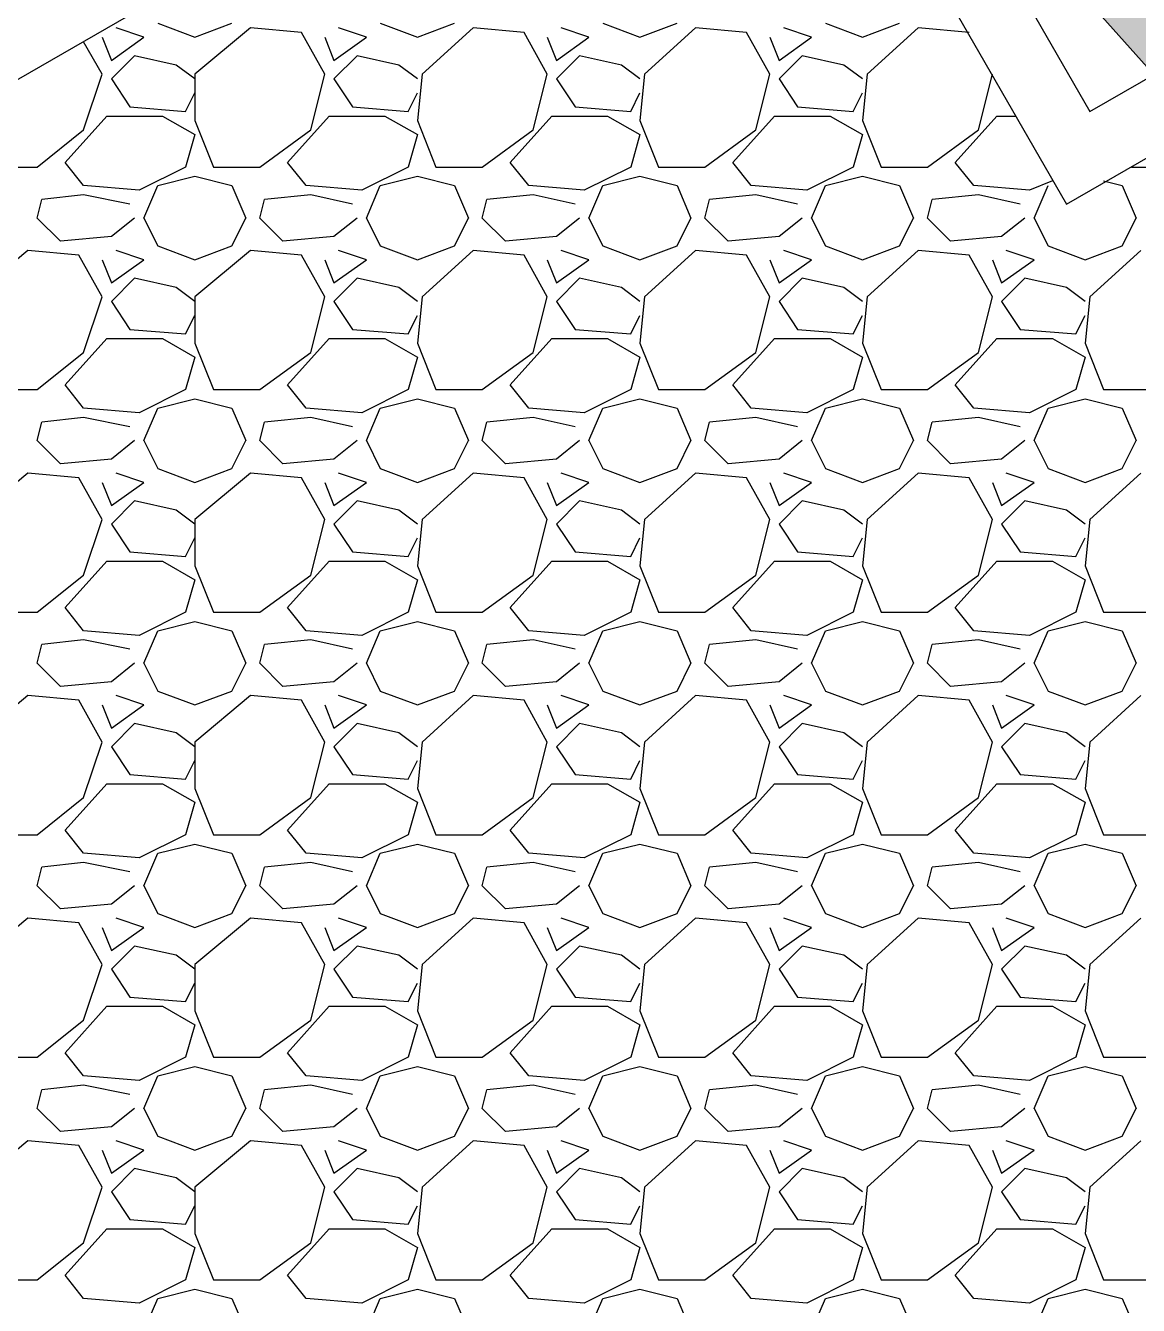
# Model space of a CAD drawing. Header units: metres. Extents: x 1 to 213, y 1 to 147.
# Drawn here: x 71.63 to 74.17, y 136.065 to 138.986 of the extents above; entities that cross this region are included whole.
import ezdxf

# ---------------------------------------------------------------- set-up
doc = ezdxf.new("R2010")
doc.units = ezdxf.units.M
doc.layers.add('00-BASE-ARQUITECTURA', color=8, linetype='Continuous')
doc.layers.add('00-BASE-MAICILLO-EXISTENTE', color=33, linetype='Continuous')

msp = doc.modelspace()

# ---------------------------------------------------------------- hatches: boundary and pattern name
at = {"layer": '00-BASE-MAICILLO-EXISTENTE'}
h = msp.add_hatch(dxfattribs=at)
h.set_pattern_fill('AR-SAND', scale=0.02)
h.paths.add_polyline_path([(52.2111, 142.4781), (53.0489, 142.3458), (60.1927, 142.434), (60.5896, 142.3017), (66.7191, 142.3899), (76.1559, 142.2576), (76.2, 140.2732), (75.9354, 139.8763), (74.2156, 138.8621), (73.4659, 139.6999), (73.1573, 139.7881), (72.6281, 139.6999), (71.217, 138.8621), (70.776, 139.5235), (70.2468, 139.8322), (69.7177, 139.6999), (68.3507, 138.8621), (67.9097, 139.5235), (67.3805, 139.8322), (66.7632, 139.6558), (65.4843, 138.8621), (65.2639, 138.9503), (64.6906, 139.7881), (64.1614, 139.7881), (63.7646, 139.5676), (62.618, 138.8621), (62.2652, 138.4211), (62.3093, 134.8933), (62.7062, 134.3201), (80.301, 134.3201), (82.109, 134.1878), (82.5059, 134.3201), (82.7704, 134.6728), (82.4618, 135.5107), (82.5941, 135.6871), (85.1517, 135.643), (86.0336, 133.4381), (86.5187, 132.7326), (87.577, 130.1749), (98.469, 106.627), (96.7052, 105.7892), (96.3083, 105.7451), (95.9555, 105.4364), (93.3097, 104.2017), (92.9128, 104.5545), (92.7805, 105.0395), (91.9427, 106.2743), (90.7079, 107.6413), (89.0322, 108.9201), (87.4888, 109.6697), (87.7093, 109.7138), (87.9739, 110.0666), (87.9739, 110.4194), (87.6211, 110.8163), (87.092, 110.8163), (86.8274, 110.5958), (86.7392, 110.1548), (86.9597, 109.7579), (86.651, 109.9343), (84.5784, 110.2871), (71.7461, 110.1989), (69.8941, 110.3753), (67.2923, 110.1548), (64.8229, 109.4052), (63.2795, 108.5232), (60.81, 106.0538), (59.7076, 103.9812), (59.2225, 102.526), (59.0021, 101.0267), (59.0021, 98.6895), (58.8698, 98.5131), (52.1229, 98.425), (51.9906, 98.7777), (51.9906, 112.6242), (52.1229, 122.3697), (52.0788, 142.2135), (52.2111, 142.4781)])

# ---------------------------------------------------------------- linework, layer by layer
at = {"layer": '00-BASE-ARQUITECTURA'}
for points in [[(62.3111, 138.6628), (64.6818, 140.028), (65.4014, 138.7898), (67.5604, 140.0386), (68.2907, 138.7898), (70.4497, 140.0386), (71.1694, 138.7898), (73.3389, 140.0386), (74.0586, 138.7898), (76.1964, 140.0174)], [(62.4593, 138.5675), (64.6289, 139.8269), (65.3485, 138.5781), (67.5075, 139.8269), (68.2272, 138.5781), (70.3968, 139.8269), (71.1164, 138.5781), (73.286, 139.8269), (74.0057, 138.5781), (76.1753, 139.8269)], [(71.9314, 138.9908), (72.016, 138.9591)], [(72.016, 138.9591), (72.1007, 138.9908)], [(72.4394, 138.9908), (72.524, 138.9591)], [(72.524, 138.9591), (72.6087, 138.9908)], [(72.9474, 138.9908), (73.032, 138.9591)], [(73.032, 138.9591), (73.1167, 138.9908)], [(73.4554, 138.9908), (73.54, 138.9591)], [(73.54, 138.9591), (73.6247, 138.9908)], [(71.8044, 138.9591), (71.8255, 138.9062)], [(71.8255, 138.9062), (71.8996, 138.9591)], [(71.8996, 138.9591), (71.8361, 138.9803)], [(72.143, 138.9803), (72.016, 138.8744)], [(72.2594, 138.9697), (72.143, 138.9803)], [(72.3124, 138.8744), (72.2594, 138.9697)], [(72.3124, 138.9591), (72.3335, 138.9062)], [(72.3335, 138.9062), (72.4076, 138.9591)], [(72.4076, 138.9591), (72.3441, 138.9803)], [(72.651, 138.9803), (72.5346, 138.8744)], [(72.7674, 138.9697), (72.651, 138.9803)], [(72.8204, 138.8744), (72.7674, 138.9697)], [(72.8204, 138.9591), (72.8415, 138.9062)], [(72.8415, 138.9062), (72.9156, 138.9591)], [(72.9156, 138.9591), (72.8521, 138.9803)], [(73.159, 138.9803), (73.0426, 138.8744)], [(73.2754, 138.9697), (73.159, 138.9803)], [(73.3284, 138.8744), (73.2754, 138.9697)], [(73.3284, 138.9591), (73.3495, 138.9062)], [(73.3495, 138.9062), (73.4236, 138.9591)], [(73.4236, 138.9591), (73.3601, 138.9803)], [(73.667, 138.9803), (73.5506, 138.8744)], [(73.7834, 138.9697), (73.667, 138.9803)], [(71.8044, 138.8744), (71.762, 138.9485)], [(71.8784, 138.9168), (71.8255, 138.8638)], [(71.9737, 138.8956), (71.8784, 138.9168)], [(72.016, 138.8638), (71.9737, 138.8956)], [(72.3864, 138.9168), (72.3335, 138.8638)], [(72.4817, 138.8956), (72.3864, 138.9168)], [(72.524, 138.8638), (72.4817, 138.8956)], [(72.8944, 138.9168), (72.8415, 138.8638)], [(72.9897, 138.8956), (72.8944, 138.9168)], [(73.032, 138.8638), (72.9897, 138.8956)], [(73.4024, 138.9168), (73.3495, 138.8638)], [(73.4977, 138.8956), (73.4024, 138.9168)], [(73.54, 138.8638), (73.4977, 138.8956)], [(71.762, 138.7474), (71.8044, 138.8744)], [(72.016, 138.8744), (72.016, 138.7686)], [(72.2806, 138.7474), (72.3124, 138.8744)], [(72.5346, 138.8744), (72.524, 138.7686)], [(72.7886, 138.7474), (72.8204, 138.8744)], [(73.0426, 138.8744), (73.032, 138.7686)], [(73.2966, 138.7474), (73.3284, 138.8744)], [(73.5506, 138.8744), (73.54, 138.7686)], [(73.8046, 138.7474), (73.8364, 138.8744)], [(71.8255, 138.8638), (71.8679, 138.8003)], [(72.3335, 138.8638), (72.3759, 138.8003)], [(72.8415, 138.8638), (72.8839, 138.8003)], [(73.3495, 138.8638), (73.3919, 138.8003)], [(71.9949, 138.7898), (72.016, 138.8321)], [(72.5029, 138.7898), (72.524, 138.8321)], [(73.0109, 138.7898), (73.032, 138.8321)], [(73.5188, 138.7898), (73.54, 138.8321)], [(71.7197, 138.6733), (71.8149, 138.7792)], [(71.8149, 138.7792), (71.9419, 138.7792)], [(71.8679, 138.8003), (71.9949, 138.7898)], [(71.9419, 138.7792), (72.016, 138.7368)], [(72.2277, 138.6733), (72.3229, 138.7792)], [(72.3229, 138.7792), (72.4499, 138.7792)], [(72.3759, 138.8003), (72.5029, 138.7898)], [(72.4499, 138.7792), (72.524, 138.7368)], [(72.7357, 138.6733), (72.8309, 138.7792)], [(72.8309, 138.7792), (72.9579, 138.7792)], [(72.8839, 138.8003), (73.0109, 138.7898)], [(72.9579, 138.7792), (73.032, 138.7368)], [(73.2437, 138.6733), (73.3389, 138.7792)], [(73.3389, 138.7792), (73.4659, 138.7792)], [(73.3919, 138.8003), (73.5188, 138.7898)], [(73.4659, 138.7792), (73.54, 138.7368)], [(73.7517, 138.6733), (73.8469, 138.7792)], [(73.8469, 138.7792), (73.8893, 138.7792)], [(71.6562, 138.6628), (71.762, 138.7474)], [(72.016, 138.7686), (72.0584, 138.6628)], [(72.1642, 138.6628), (72.2806, 138.7474)], [(72.524, 138.7686), (72.5664, 138.6628)], [(72.6722, 138.6628), (72.7886, 138.7474)], [(73.032, 138.7686), (73.0744, 138.6628)], [(73.1802, 138.6628), (73.2966, 138.7474)], [(73.54, 138.7686), (73.5824, 138.6628)], [(73.6882, 138.6628), (73.8046, 138.7474)], [(72.016, 138.7368), (71.9949, 138.6628)], [(72.524, 138.7368), (72.5029, 138.6628)], [(73.032, 138.7368), (73.0109, 138.6628)], [(73.54, 138.7368), (73.5188, 138.6628)], [(71.5504, 138.6628), (71.6562, 138.6628)], [(71.762, 138.6204), (71.7197, 138.6733)], [(71.9949, 138.6628), (71.889, 138.6098)], [(72.0584, 138.6628), (72.1642, 138.6628)], [(72.27, 138.6204), (72.2277, 138.6733)], [(72.5029, 138.6628), (72.397, 138.6098)], [(72.5664, 138.6628), (72.6722, 138.6628)], [(72.778, 138.6204), (72.7357, 138.6733)], [(73.0109, 138.6628), (72.905, 138.6098)], [(73.0744, 138.6628), (73.1802, 138.6628)], [(73.286, 138.6204), (73.2437, 138.6733)], [(73.5188, 138.6628), (73.413, 138.6098)], [(73.5824, 138.6628), (73.6882, 138.6628)], [(73.794, 138.6204), (73.7517, 138.6733)], [(74.1539, 138.6628), (74.1962, 138.6628)], [(71.9314, 138.6204), (72.016, 138.6416)], [(72.016, 138.6416), (72.1007, 138.6204)], [(72.4394, 138.6204), (72.524, 138.6416)], [(72.524, 138.6416), (72.6087, 138.6204)], [(72.9474, 138.6204), (73.032, 138.6416)], [(73.032, 138.6416), (73.1167, 138.6204)], [(73.4554, 138.6204), (73.54, 138.6416)], [(73.54, 138.6416), (73.6247, 138.6204)], [(73.9739, 138.631), (73.921, 138.6098)], [(74.0904, 138.631), (74.1327, 138.6204)], [(71.889, 138.6098), (71.762, 138.6204)], [(71.8996, 138.5463), (71.9314, 138.6204)], [(72.1007, 138.6204), (72.1324, 138.5463)], [(72.397, 138.6098), (72.27, 138.6204)], [(72.4076, 138.5463), (72.4394, 138.6204)], [(72.6087, 138.6204), (72.6404, 138.5463)], [(72.905, 138.6098), (72.778, 138.6204)], [(72.9156, 138.5463), (72.9474, 138.6204)], [(73.1167, 138.6204), (73.1484, 138.5463)], [(73.413, 138.6098), (73.286, 138.6204)], [(73.4236, 138.5463), (73.4554, 138.6204)], [(73.6247, 138.6204), (73.6564, 138.5463)], [(73.921, 138.6098), (73.794, 138.6204)], [(73.9316, 138.5463), (73.9634, 138.6204)], [(74.1327, 138.6204), (74.1644, 138.5463)], [(71.6562, 138.5463), (71.6668, 138.5887)], [(71.762, 138.5993), (71.6668, 138.5887)], [(71.8679, 138.5781), (71.762, 138.5993)], [(72.1642, 138.5463), (72.1748, 138.5887)], [(72.2806, 138.5993), (72.1748, 138.5887)], [(72.3759, 138.5781), (72.2806, 138.5993)], [(72.6722, 138.5463), (72.6828, 138.5887)], [(72.7886, 138.5993), (72.6828, 138.5887)], [(72.8839, 138.5781), (72.7886, 138.5993)], [(73.1802, 138.5463), (73.1908, 138.5887)], [(73.2966, 138.5993), (73.1908, 138.5887)], [(73.3919, 138.5781), (73.2966, 138.5993)], [(73.6882, 138.5463), (73.6988, 138.5887)], [(73.8046, 138.5993), (73.6988, 138.5887)], [(73.8999, 138.5781), (73.8046, 138.5993)], [(71.7091, 138.4934), (71.6562, 138.5463)], [(71.8784, 138.5463), (71.8255, 138.504)], [(71.8996, 138.5463), (71.9314, 138.4828)], [(72.1007, 138.4828), (72.1324, 138.5463)], [(72.2171, 138.4934), (72.1642, 138.5463)], [(72.3864, 138.5463), (72.3335, 138.504)], [(72.4076, 138.5463), (72.4394, 138.4828)], [(72.6087, 138.4828), (72.6404, 138.5463)], [(72.7251, 138.4934), (72.6722, 138.5463)], [(72.8944, 138.5463), (72.8415, 138.504)], [(72.9156, 138.5463), (72.9474, 138.4828)], [(73.1167, 138.4828), (73.1484, 138.5463)], [(73.2331, 138.4934), (73.1802, 138.5463)], [(73.4024, 138.5463), (73.3495, 138.504)], [(73.4236, 138.5463), (73.4554, 138.4828)], [(73.6247, 138.4828), (73.6564, 138.5463)], [(73.7411, 138.4934), (73.6882, 138.5463)], [(73.9104, 138.5463), (73.8575, 138.504)], [(73.9316, 138.5463), (73.9634, 138.4828)], [(74.1327, 138.4828), (74.1644, 138.5463)], [(71.8255, 138.504), (71.7091, 138.4934)], [(72.3335, 138.504), (72.2171, 138.4934)], [(72.8415, 138.504), (72.7251, 138.4934)], [(73.3495, 138.504), (73.2331, 138.4934)], [(73.8575, 138.504), (73.7411, 138.4934)], [(71.635, 138.4723), (71.508, 138.3664)], [(71.7514, 138.4617), (71.635, 138.4723)], [(71.8044, 138.3664), (71.7514, 138.4617)], [(71.8996, 138.4511), (71.8361, 138.4723)], [(71.9314, 138.4828), (72.016, 138.4511)], [(72.016, 138.4511), (72.1007, 138.4828)], [(72.143, 138.4723), (72.016, 138.3664)], [(72.2594, 138.4617), (72.143, 138.4723)], [(72.3124, 138.3664), (72.2594, 138.4617)], [(72.4076, 138.4511), (72.3441, 138.4723)], [(72.4394, 138.4828), (72.524, 138.4511)], [(72.524, 138.4511), (72.6087, 138.4828)], [(72.651, 138.4723), (72.5346, 138.3664)], [(72.7674, 138.4617), (72.651, 138.4723)], [(72.8204, 138.3664), (72.7674, 138.4617)], [(72.9156, 138.4511), (72.8521, 138.4723)], [(72.9474, 138.4828), (73.032, 138.4511)], [(73.032, 138.4511), (73.1167, 138.4828)], [(73.159, 138.4723), (73.0426, 138.3664)], [(73.2754, 138.4617), (73.159, 138.4723)], [(73.3284, 138.3664), (73.2754, 138.4617)], [(73.4236, 138.4511), (73.3601, 138.4723)], [(73.4554, 138.4828), (73.54, 138.4511)], [(73.54, 138.4511), (73.6247, 138.4828)], [(73.667, 138.4723), (73.5506, 138.3664)], [(73.7834, 138.4617), (73.667, 138.4723)], [(73.8364, 138.3664), (73.7834, 138.4617)], [(73.9316, 138.4511), (73.8681, 138.4723)], [(73.9634, 138.4828), (74.048, 138.4511)], [(74.048, 138.4511), (74.1327, 138.4828)], [(74.175, 138.4723), (74.0586, 138.3664)], [(71.8044, 138.4511), (71.8255, 138.3982)], [(71.8255, 138.3982), (71.8996, 138.4511)], [(72.3124, 138.4511), (72.3335, 138.3982)], [(72.3335, 138.3982), (72.4076, 138.4511)], [(72.8204, 138.4511), (72.8415, 138.3982)], [(72.8415, 138.3982), (72.9156, 138.4511)], [(73.3284, 138.4511), (73.3495, 138.3982)], [(73.3495, 138.3982), (73.4236, 138.4511)], [(73.8364, 138.4511), (73.8575, 138.3982)], [(73.8575, 138.3982), (73.9316, 138.4511)], [(71.8784, 138.4088), (71.8255, 138.3558)], [(71.9737, 138.3876), (71.8784, 138.4088)], [(72.3864, 138.4088), (72.3335, 138.3558)], [(72.4817, 138.3876), (72.3864, 138.4088)], [(72.8944, 138.4088), (72.8415, 138.3558)], [(72.9897, 138.3876), (72.8944, 138.4088)], [(73.4024, 138.4088), (73.3495, 138.3558)], [(73.4977, 138.3876), (73.4024, 138.4088)], [(73.9104, 138.4088), (73.8575, 138.3558)], [(74.0057, 138.3876), (73.9104, 138.4088)], [(72.016, 138.3558), (71.9737, 138.3876)], [(72.524, 138.3558), (72.4817, 138.3876)], [(73.032, 138.3558), (72.9897, 138.3876)], [(73.54, 138.3558), (73.4977, 138.3876)], [(74.048, 138.3558), (74.0057, 138.3876)], [(71.762, 138.2394), (71.8044, 138.3664)], [(71.8255, 138.3558), (71.8679, 138.2923)], [(72.016, 138.3664), (72.016, 138.2606)], [(72.2806, 138.2394), (72.3124, 138.3664)], [(72.3335, 138.3558), (72.3759, 138.2923)], [(72.5346, 138.3664), (72.524, 138.2606)], [(72.7886, 138.2394), (72.8204, 138.3664)], [(72.8415, 138.3558), (72.8839, 138.2923)], [(73.0426, 138.3664), (73.032, 138.2606)], [(73.2966, 138.2394), (73.3284, 138.3664)], [(73.3495, 138.3558), (73.3919, 138.2923)], [(73.5506, 138.3664), (73.54, 138.2606)], [(73.8046, 138.2394), (73.8364, 138.3664)], [(73.8575, 138.3558), (73.8999, 138.2923)], [(74.0586, 138.3664), (74.048, 138.2606)], [(71.9949, 138.2818), (72.016, 138.3241)], [(72.5029, 138.2818), (72.524, 138.3241)], [(73.0109, 138.2818), (73.032, 138.3241)], [(73.5188, 138.2818), (73.54, 138.3241)], [(74.0269, 138.2818), (74.048, 138.3241)], [(71.8679, 138.2923), (71.9949, 138.2818)], [(72.3759, 138.2923), (72.5029, 138.2818)], [(72.8839, 138.2923), (73.0109, 138.2818)], [(73.3919, 138.2923), (73.5188, 138.2818)], [(73.8999, 138.2923), (74.0269, 138.2818)], [(71.7197, 138.1653), (71.8149, 138.2712)], [(71.8149, 138.2712), (71.9419, 138.2712)], [(71.9419, 138.2712), (72.016, 138.2288)], [(72.016, 138.2606), (72.0584, 138.1548)], [(72.2277, 138.1653), (72.3229, 138.2712)], [(72.3229, 138.2712), (72.4499, 138.2712)], [(72.4499, 138.2712), (72.524, 138.2288)], [(72.524, 138.2606), (72.5664, 138.1548)], [(72.7357, 138.1653), (72.8309, 138.2712)], [(72.8309, 138.2712), (72.9579, 138.2712)], [(72.9579, 138.2712), (73.032, 138.2288)], [(73.032, 138.2606), (73.0744, 138.1548)], [(73.2437, 138.1653), (73.3389, 138.2712)], [(73.3389, 138.2712), (73.4659, 138.2712)], [(73.4659, 138.2712), (73.54, 138.2288)], [(73.54, 138.2606), (73.5824, 138.1548)], [(73.7517, 138.1653), (73.8469, 138.2712)], [(73.8469, 138.2712), (73.9739, 138.2712)], [(73.9739, 138.2712), (74.048, 138.2288)], [(74.048, 138.2606), (74.0904, 138.1548)], [(71.6562, 138.1548), (71.762, 138.2394)], [(72.016, 138.2288), (71.9949, 138.1548)], [(72.1642, 138.1548), (72.2806, 138.2394)], [(72.524, 138.2288), (72.5029, 138.1548)], [(72.6722, 138.1548), (72.7886, 138.2394)], [(73.032, 138.2288), (73.0109, 138.1548)], [(73.1802, 138.1548), (73.2966, 138.2394)], [(73.54, 138.2288), (73.5188, 138.1548)], [(73.6882, 138.1548), (73.8046, 138.2394)], [(74.048, 138.2288), (74.0269, 138.1548)], [(71.762, 138.1124), (71.7197, 138.1653)], [(72.27, 138.1124), (72.2277, 138.1653)], [(72.778, 138.1124), (72.7357, 138.1653)], [(73.286, 138.1124), (73.2437, 138.1653)], [(73.794, 138.1124), (73.7517, 138.1653)], [(71.5504, 138.1548), (71.6562, 138.1548)], [(71.9949, 138.1548), (71.889, 138.1018)], [(72.0584, 138.1548), (72.1642, 138.1548)], [(72.5029, 138.1548), (72.397, 138.1018)], [(72.5664, 138.1548), (72.6722, 138.1548)], [(73.0109, 138.1548), (72.905, 138.1018)], [(73.0744, 138.1548), (73.1802, 138.1548)], [(73.5188, 138.1548), (73.413, 138.1018)], [(73.5824, 138.1548), (73.6882, 138.1548)], [(74.0269, 138.1548), (73.921, 138.1018)], [(74.0904, 138.1548), (74.1962, 138.1548)], [(71.889, 138.1018), (71.762, 138.1124)], [(71.8996, 138.0383), (71.9314, 138.1124)], [(71.9314, 138.1124), (72.016, 138.1336)], [(72.016, 138.1336), (72.1007, 138.1124)], [(72.1007, 138.1124), (72.1324, 138.0383)], [(72.397, 138.1018), (72.27, 138.1124)], [(72.4076, 138.0383), (72.4394, 138.1124)], [(72.4394, 138.1124), (72.524, 138.1336)], [(72.524, 138.1336), (72.6087, 138.1124)], [(72.6087, 138.1124), (72.6404, 138.0383)], [(72.905, 138.1018), (72.778, 138.1124)], [(72.9156, 138.0383), (72.9474, 138.1124)], [(72.9474, 138.1124), (73.032, 138.1336)], [(73.032, 138.1336), (73.1167, 138.1124)], [(73.1167, 138.1124), (73.1484, 138.0383)], [(73.413, 138.1018), (73.286, 138.1124)], [(73.4236, 138.0383), (73.4554, 138.1124)], [(73.4554, 138.1124), (73.54, 138.1336)], [(73.54, 138.1336), (73.6247, 138.1124)], [(73.6247, 138.1124), (73.6564, 138.0383)], [(73.921, 138.1018), (73.794, 138.1124)], [(73.9316, 138.0383), (73.9634, 138.1124)], [(73.9634, 138.1124), (74.048, 138.1336)], [(74.048, 138.1336), (74.1327, 138.1124)], [(74.1327, 138.1124), (74.1644, 138.0383)], [(71.6562, 138.0383), (71.6668, 138.0807)], [(71.762, 138.0913), (71.6668, 138.0807)], [(71.8679, 138.0701), (71.762, 138.0913)], [(72.1642, 138.0383), (72.1748, 138.0807)], [(72.2806, 138.0913), (72.1748, 138.0807)], [(72.3759, 138.0701), (72.2806, 138.0913)], [(72.6722, 138.0383), (72.6828, 138.0807)], [(72.7886, 138.0913), (72.6828, 138.0807)], [(72.8839, 138.0701), (72.7886, 138.0913)], [(73.1802, 138.0383), (73.1908, 138.0807)], [(73.2966, 138.0913), (73.1908, 138.0807)], [(73.3919, 138.0701), (73.2966, 138.0913)], [(73.6882, 138.0383), (73.6988, 138.0807)], [(73.8046, 138.0913), (73.6988, 138.0807)], [(73.8999, 138.0701), (73.8046, 138.0913)], [(71.7091, 137.9854), (71.6562, 138.0383)], [(71.8784, 138.0383), (71.8255, 137.996)], [(71.8996, 138.0383), (71.9314, 137.9748)], [(72.1007, 137.9748), (72.1324, 138.0383)], [(72.2171, 137.9854), (72.1642, 138.0383)], [(72.3864, 138.0383), (72.3335, 137.996)], [(72.4076, 138.0383), (72.4394, 137.9748)], [(72.6087, 137.9748), (72.6404, 138.0383)], [(72.7251, 137.9854), (72.6722, 138.0383)], [(72.8944, 138.0383), (72.8415, 137.996)], [(72.9156, 138.0383), (72.9474, 137.9748)], [(73.1167, 137.9748), (73.1484, 138.0383)], [(73.2331, 137.9854), (73.1802, 138.0383)], [(73.4024, 138.0383), (73.3495, 137.996)], [(73.4236, 138.0383), (73.4554, 137.9748)], [(73.6247, 137.9748), (73.6564, 138.0383)], [(73.7411, 137.9854), (73.6882, 138.0383)], [(73.9104, 138.0383), (73.8575, 137.996)], [(73.9316, 138.0383), (73.9634, 137.9748)], [(74.1327, 137.9748), (74.1644, 138.0383)], [(71.8255, 137.996), (71.7091, 137.9854)], [(72.3335, 137.996), (72.2171, 137.9854)], [(72.8415, 137.996), (72.7251, 137.9854)], [(73.3495, 137.996), (73.2331, 137.9854)], [(73.8575, 137.996), (73.7411, 137.9854)], [(71.635, 137.9643), (71.508, 137.8584)], [(71.7514, 137.9537), (71.635, 137.9643)], [(71.8996, 137.9431), (71.8361, 137.9643)], [(71.9314, 137.9748), (72.016, 137.9431)], [(72.016, 137.9431), (72.1007, 137.9748)], [(72.143, 137.9643), (72.016, 137.8584)], [(72.2594, 137.9537), (72.143, 137.9643)], [(72.4076, 137.9431), (72.3441, 137.9643)], [(72.4394, 137.9748), (72.524, 137.9431)], [(72.524, 137.9431), (72.6087, 137.9748)], [(72.651, 137.9643), (72.5346, 137.8584)], [(72.7674, 137.9537), (72.651, 137.9643)], [(72.9156, 137.9431), (72.8521, 137.9643)], [(72.9474, 137.9748), (73.032, 137.9431)], [(73.032, 137.9431), (73.1167, 137.9748)], [(73.159, 137.9643), (73.0426, 137.8584)], [(73.2754, 137.9537), (73.159, 137.9643)], [(73.4236, 137.9431), (73.3601, 137.9643)], [(73.4554, 137.9748), (73.54, 137.9431)], [(73.54, 137.9431), (73.6247, 137.9748)], [(73.667, 137.9643), (73.5506, 137.8584)], [(73.7834, 137.9537), (73.667, 137.9643)], [(73.9316, 137.9431), (73.8681, 137.9643)], [(73.9634, 137.9748), (74.048, 137.9431)], [(74.048, 137.9431), (74.1327, 137.9748)], [(74.175, 137.9643), (74.0586, 137.8584)], [(71.8044, 137.8584), (71.7514, 137.9537)], [(71.8044, 137.9431), (71.8255, 137.8902)], [(71.8255, 137.8902), (71.8996, 137.9431)], [(72.3124, 137.8584), (72.2594, 137.9537)], [(72.3124, 137.9431), (72.3335, 137.8902)], [(72.3335, 137.8902), (72.4076, 137.9431)], [(72.8204, 137.8584), (72.7674, 137.9537)], [(72.8204, 137.9431), (72.8415, 137.8902)], [(72.8415, 137.8902), (72.9156, 137.9431)], [(73.3284, 137.8584), (73.2754, 137.9537)], [(73.3284, 137.9431), (73.3495, 137.8902)], [(73.3495, 137.8902), (73.4236, 137.9431)], [(73.8364, 137.8584), (73.7834, 137.9537)], [(73.8364, 137.9431), (73.8575, 137.8902)], [(73.8575, 137.8902), (73.9316, 137.9431)], [(71.8784, 137.9008), (71.8255, 137.8478)], [(71.9737, 137.8796), (71.8784, 137.9008)], [(72.3864, 137.9008), (72.3335, 137.8478)], [(72.4817, 137.8796), (72.3864, 137.9008)], [(72.8944, 137.9008), (72.8415, 137.8478)], [(72.9897, 137.8796), (72.8944, 137.9008)], [(73.4024, 137.9008), (73.3495, 137.8478)], [(73.4977, 137.8796), (73.4024, 137.9008)], [(73.9104, 137.9008), (73.8575, 137.8478)], [(74.0057, 137.8796), (73.9104, 137.9008)], [(72.016, 137.8478), (71.9737, 137.8796)], [(72.524, 137.8478), (72.4817, 137.8796)], [(73.032, 137.8478), (72.9897, 137.8796)], [(73.54, 137.8478), (73.4977, 137.8796)], [(74.048, 137.8478), (74.0057, 137.8796)], [(71.762, 137.7314), (71.8044, 137.8584)], [(71.8255, 137.8478), (71.8679, 137.7843)], [(72.016, 137.8584), (72.016, 137.7526)], [(72.2806, 137.7314), (72.3124, 137.8584)], [(72.3335, 137.8478), (72.3759, 137.7843)], [(72.5346, 137.8584), (72.524, 137.7526)], [(72.7886, 137.7314), (72.8204, 137.8584)], [(72.8415, 137.8478), (72.8839, 137.7843)], [(73.0426, 137.8584), (73.032, 137.7526)], [(73.2966, 137.7314), (73.3284, 137.8584)], [(73.3495, 137.8478), (73.3919, 137.7843)], [(73.5506, 137.8584), (73.54, 137.7526)], [(73.8046, 137.7314), (73.8364, 137.8584)], [(73.8575, 137.8478), (73.8999, 137.7843)], [(74.0586, 137.8584), (74.048, 137.7526)], [(71.9949, 137.7738), (72.016, 137.8161)], [(72.5029, 137.7738), (72.524, 137.8161)], [(73.0109, 137.7738), (73.032, 137.8161)], [(73.5188, 137.7738), (73.54, 137.8161)], [(74.0269, 137.7738), (74.048, 137.8161)], [(71.8679, 137.7843), (71.9949, 137.7738)], [(72.3759, 137.7843), (72.5029, 137.7738)], [(72.8839, 137.7843), (73.0109, 137.7738)], [(73.3919, 137.7843), (73.5188, 137.7738)], [(73.8999, 137.7843), (74.0269, 137.7738)], [(71.7197, 137.6573), (71.8149, 137.7632)], [(71.8149, 137.7632), (71.9419, 137.7632)], [(71.9419, 137.7632), (72.016, 137.7208)], [(72.2277, 137.6573), (72.3229, 137.7632)], [(72.3229, 137.7632), (72.4499, 137.7632)], [(72.4499, 137.7632), (72.524, 137.7208)], [(72.7357, 137.6573), (72.8309, 137.7632)], [(72.8309, 137.7632), (72.9579, 137.7632)], [(72.9579, 137.7632), (73.032, 137.7208)], [(73.2437, 137.6573), (73.3389, 137.7632)], [(73.3389, 137.7632), (73.4659, 137.7632)], [(73.4659, 137.7632), (73.54, 137.7208)], [(73.7517, 137.6573), (73.8469, 137.7632)], [(73.8469, 137.7632), (73.9739, 137.7632)], [(73.9739, 137.7632), (74.048, 137.7208)], [(71.6562, 137.6468), (71.762, 137.7314)], [(72.016, 137.7526), (72.0584, 137.6468)], [(72.1642, 137.6468), (72.2806, 137.7314)], [(72.524, 137.7526), (72.5664, 137.6468)], [(72.6722, 137.6468), (72.7886, 137.7314)], [(73.032, 137.7526), (73.0744, 137.6468)], [(73.1802, 137.6468), (73.2966, 137.7314)], [(73.54, 137.7526), (73.5824, 137.6468)], [(73.6882, 137.6468), (73.8046, 137.7314)], [(74.048, 137.7526), (74.0904, 137.6468)], [(72.016, 137.7208), (71.9949, 137.6468)], [(72.524, 137.7208), (72.5029, 137.6468)], [(73.032, 137.7208), (73.0109, 137.6468)], [(73.54, 137.7208), (73.5188, 137.6468)], [(74.048, 137.7208), (74.0269, 137.6468)], [(71.5504, 137.6468), (71.6562, 137.6468)], [(71.762, 137.6044), (71.7197, 137.6573)], [(71.9949, 137.6468), (71.889, 137.5938)], [(72.0584, 137.6468), (72.1642, 137.6468)], [(72.27, 137.6044), (72.2277, 137.6573)], [(72.5029, 137.6468), (72.397, 137.5938)], [(72.5664, 137.6468), (72.6722, 137.6468)], [(72.778, 137.6044), (72.7357, 137.6573)], [(73.0109, 137.6468), (72.905, 137.5938)], [(73.0744, 137.6468), (73.1802, 137.6468)], [(73.286, 137.6044), (73.2437, 137.6573)], [(73.5188, 137.6468), (73.413, 137.5938)], [(73.5824, 137.6468), (73.6882, 137.6468)], [(73.794, 137.6044), (73.7517, 137.6573)], [(74.0269, 137.6468), (73.921, 137.5938)], [(74.0904, 137.6468), (74.1962, 137.6468)], [(71.9314, 137.6044), (72.016, 137.6256)], [(72.016, 137.6256), (72.1007, 137.6044)], [(72.4394, 137.6044), (72.524, 137.6256)], [(72.524, 137.6256), (72.6087, 137.6044)], [(72.9474, 137.6044), (73.032, 137.6256)], [(73.032, 137.6256), (73.1167, 137.6044)], [(73.4554, 137.6044), (73.54, 137.6256)], [(73.54, 137.6256), (73.6247, 137.6044)], [(73.9634, 137.6044), (74.048, 137.6256)], [(74.048, 137.6256), (74.1327, 137.6044)], [(71.762, 137.5833), (71.6668, 137.5727)], [(71.889, 137.5938), (71.762, 137.6044)], [(71.8679, 137.5621), (71.762, 137.5833)], [(71.8996, 137.5303), (71.9314, 137.6044)], [(72.1007, 137.6044), (72.1324, 137.5303)], [(72.2806, 137.5833), (72.1748, 137.5727)], [(72.397, 137.5938), (72.27, 137.6044)], [(72.3759, 137.5621), (72.2806, 137.5833)], [(72.4076, 137.5303), (72.4394, 137.6044)], [(72.6087, 137.6044), (72.6404, 137.5303)], [(72.7886, 137.5833), (72.6828, 137.5727)], [(72.905, 137.5938), (72.778, 137.6044)], [(72.8839, 137.5621), (72.7886, 137.5833)], [(72.9156, 137.5303), (72.9474, 137.6044)], [(73.1167, 137.6044), (73.1484, 137.5303)], [(73.2966, 137.5833), (73.1908, 137.5727)], [(73.413, 137.5938), (73.286, 137.6044)], [(73.3919, 137.5621), (73.2966, 137.5833)], [(73.4236, 137.5303), (73.4554, 137.6044)], [(73.6247, 137.6044), (73.6564, 137.5303)], [(73.8046, 137.5833), (73.6988, 137.5727)], [(73.921, 137.5938), (73.794, 137.6044)], [(73.8999, 137.5621), (73.8046, 137.5833)], [(73.9316, 137.5303), (73.9634, 137.6044)], [(74.1327, 137.6044), (74.1644, 137.5303)], [(71.6562, 137.5303), (71.6668, 137.5727)], [(72.1642, 137.5303), (72.1748, 137.5727)], [(72.6722, 137.5303), (72.6828, 137.5727)], [(73.1802, 137.5303), (73.1908, 137.5727)], [(73.6882, 137.5303), (73.6988, 137.5727)], [(71.7091, 137.4774), (71.6562, 137.5303)], [(71.8784, 137.5303), (71.8255, 137.488)], [(71.8996, 137.5303), (71.9314, 137.4668)], [(72.1007, 137.4668), (72.1324, 137.5303)], [(72.2171, 137.4774), (72.1642, 137.5303)], [(72.3864, 137.5303), (72.3335, 137.488)], [(72.4076, 137.5303), (72.4394, 137.4668)], [(72.6087, 137.4668), (72.6404, 137.5303)], [(72.7251, 137.4774), (72.6722, 137.5303)], [(72.8944, 137.5303), (72.8415, 137.488)], [(72.9156, 137.5303), (72.9474, 137.4668)], [(73.1167, 137.4668), (73.1484, 137.5303)], [(73.2331, 137.4774), (73.1802, 137.5303)], [(73.4024, 137.5303), (73.3495, 137.488)], [(73.4236, 137.5303), (73.4554, 137.4668)], [(73.6247, 137.4668), (73.6564, 137.5303)], [(73.7411, 137.4774), (73.6882, 137.5303)], [(73.9104, 137.5303), (73.8575, 137.488)], [(73.9316, 137.5303), (73.9634, 137.4668)], [(74.1327, 137.4668), (74.1644, 137.5303)], [(71.8255, 137.488), (71.7091, 137.4774)], [(71.9314, 137.4668), (72.016, 137.4351)], [(72.016, 137.4351), (72.1007, 137.4668)], [(72.3335, 137.488), (72.2171, 137.4774)], [(72.4394, 137.4668), (72.524, 137.4351)], [(72.524, 137.4351), (72.6087, 137.4668)], [(72.8415, 137.488), (72.7251, 137.4774)], [(72.9474, 137.4668), (73.032, 137.4351)], [(73.032, 137.4351), (73.1167, 137.4668)], [(73.3495, 137.488), (73.2331, 137.4774)], [(73.4554, 137.4668), (73.54, 137.4351)], [(73.54, 137.4351), (73.6247, 137.4668)], [(73.8575, 137.488), (73.7411, 137.4774)], [(73.9634, 137.4668), (74.048, 137.4351)], [(74.048, 137.4351), (74.1327, 137.4668)], [(71.635, 137.4563), (71.508, 137.3504)], [(71.7514, 137.4457), (71.635, 137.4563)], [(71.8044, 137.3504), (71.7514, 137.4457)], [(71.8044, 137.4351), (71.8255, 137.3822)], [(71.8255, 137.3822), (71.8996, 137.4351)], [(71.8996, 137.4351), (71.8361, 137.4563)], [(72.143, 137.4563), (72.016, 137.3504)], [(72.2594, 137.4457), (72.143, 137.4563)], [(72.3124, 137.3504), (72.2594, 137.4457)], [(72.3124, 137.4351), (72.3335, 137.3822)], [(72.3335, 137.3822), (72.4076, 137.4351)], [(72.4076, 137.4351), (72.3441, 137.4563)], [(72.651, 137.4563), (72.5346, 137.3504)], [(72.7674, 137.4457), (72.651, 137.4563)], [(72.8204, 137.3504), (72.7674, 137.4457)], [(72.8204, 137.4351), (72.8415, 137.3822)], [(72.8415, 137.3822), (72.9156, 137.4351)], [(72.9156, 137.4351), (72.8521, 137.4563)], [(73.159, 137.4563), (73.0426, 137.3504)], [(73.2754, 137.4457), (73.159, 137.4563)], [(73.3284, 137.3504), (73.2754, 137.4457)], [(73.3284, 137.4351), (73.3495, 137.3822)], [(73.3495, 137.3822), (73.4236, 137.4351)], [(73.4236, 137.4351), (73.3601, 137.4563)], [(73.667, 137.4563), (73.5506, 137.3504)], [(73.7834, 137.4457), (73.667, 137.4563)], [(73.8364, 137.3504), (73.7834, 137.4457)], [(73.8364, 137.4351), (73.8575, 137.3822)], [(73.8575, 137.3822), (73.9316, 137.4351)], [(73.9316, 137.4351), (73.8681, 137.4563)], [(74.175, 137.4563), (74.0586, 137.3504)], [(71.8784, 137.3928), (71.8255, 137.3398)], [(71.9737, 137.3716), (71.8784, 137.3928)], [(72.3864, 137.3928), (72.3335, 137.3398)], [(72.4817, 137.3716), (72.3864, 137.3928)], [(72.8944, 137.3928), (72.8415, 137.3398)], [(72.9897, 137.3716), (72.8944, 137.3928)], [(73.4024, 137.3928), (73.3495, 137.3398)], [(73.4977, 137.3716), (73.4024, 137.3928)], [(73.9104, 137.3928), (73.8575, 137.3398)], [(74.0057, 137.3716), (73.9104, 137.3928)], [(71.762, 137.2234), (71.8044, 137.3504)], [(72.016, 137.3398), (71.9737, 137.3716)], [(72.016, 137.3504), (72.016, 137.2446)], [(72.2806, 137.2234), (72.3124, 137.3504)], [(72.524, 137.3398), (72.4817, 137.3716)], [(72.5346, 137.3504), (72.524, 137.2446)], [(72.7886, 137.2234), (72.8204, 137.3504)], [(73.032, 137.3398), (72.9897, 137.3716)], [(73.0426, 137.3504), (73.032, 137.2446)], [(73.2966, 137.2234), (73.3284, 137.3504)], [(73.54, 137.3398), (73.4977, 137.3716)], [(73.5506, 137.3504), (73.54, 137.2446)], [(73.8046, 137.2234), (73.8364, 137.3504)], [(74.048, 137.3398), (74.0057, 137.3716)], [(74.0586, 137.3504), (74.048, 137.2446)], [(71.8255, 137.3398), (71.8679, 137.2763)], [(72.3335, 137.3398), (72.3759, 137.2763)], [(72.8415, 137.3398), (72.8839, 137.2763)], [(73.3495, 137.3398), (73.3919, 137.2763)], [(73.8575, 137.3398), (73.8999, 137.2763)], [(71.9949, 137.2658), (72.016, 137.3081)], [(72.5029, 137.2658), (72.524, 137.3081)], [(73.0109, 137.2658), (73.032, 137.3081)], [(73.5188, 137.2658), (73.54, 137.3081)], [(74.0269, 137.2658), (74.048, 137.3081)], [(71.8679, 137.2763), (71.9949, 137.2658)], [(72.3759, 137.2763), (72.5029, 137.2658)], [(72.8839, 137.2763), (73.0109, 137.2658)], [(73.3919, 137.2763), (73.5188, 137.2658)], [(73.8999, 137.2763), (74.0269, 137.2658)], [(71.7197, 137.1493), (71.8149, 137.2552)], [(71.8149, 137.2552), (71.9419, 137.2552)], [(71.9419, 137.2552), (72.016, 137.2128)], [(72.016, 137.2446), (72.0584, 137.1388)], [(72.2277, 137.1493), (72.3229, 137.2552)], [(72.3229, 137.2552), (72.4499, 137.2552)], [(72.4499, 137.2552), (72.524, 137.2128)], [(72.524, 137.2446), (72.5664, 137.1388)], [(72.7357, 137.1493), (72.8309, 137.2552)], [(72.8309, 137.2552), (72.9579, 137.2552)], [(72.9579, 137.2552), (73.032, 137.2128)], [(73.032, 137.2446), (73.0744, 137.1388)], [(73.2437, 137.1493), (73.3389, 137.2552)], [(73.3389, 137.2552), (73.4659, 137.2552)], [(73.4659, 137.2552), (73.54, 137.2128)], [(73.54, 137.2446), (73.5824, 137.1388)], [(73.7517, 137.1493), (73.8469, 137.2552)], [(73.8469, 137.2552), (73.9739, 137.2552)], [(73.9739, 137.2552), (74.048, 137.2128)], [(74.048, 137.2446), (74.0904, 137.1388)], [(71.6562, 137.1388), (71.762, 137.2234)], [(72.016, 137.2128), (71.9949, 137.1388)], [(72.1642, 137.1388), (72.2806, 137.2234)], [(72.524, 137.2128), (72.5029, 137.1388)], [(72.6722, 137.1388), (72.7886, 137.2234)], [(73.032, 137.2128), (73.0109, 137.1388)], [(73.1802, 137.1388), (73.2966, 137.2234)], [(73.54, 137.2128), (73.5188, 137.1388)], [(73.6882, 137.1388), (73.8046, 137.2234)], [(74.048, 137.2128), (74.0269, 137.1388)], [(71.762, 137.0964), (71.7197, 137.1493)], [(72.27, 137.0964), (72.2277, 137.1493)], [(72.778, 137.0964), (72.7357, 137.1493)], [(73.286, 137.0964), (73.2437, 137.1493)], [(73.794, 137.0964), (73.7517, 137.1493)], [(71.5504, 137.1388), (71.6562, 137.1388)], [(71.9949, 137.1388), (71.889, 137.0858)], [(71.9314, 137.0964), (72.016, 137.1176)], [(72.016, 137.1176), (72.1007, 137.0964)], [(72.0584, 137.1388), (72.1642, 137.1388)], [(72.5029, 137.1388), (72.397, 137.0858)], [(72.4394, 137.0964), (72.524, 137.1176)], [(72.524, 137.1176), (72.6087, 137.0964)], [(72.5664, 137.1388), (72.6722, 137.1388)], [(73.0109, 137.1388), (72.905, 137.0858)], [(72.9474, 137.0964), (73.032, 137.1176)], [(73.032, 137.1176), (73.1167, 137.0964)], [(73.0744, 137.1388), (73.1802, 137.1388)], [(73.5188, 137.1388), (73.413, 137.0858)], [(73.4554, 137.0964), (73.54, 137.1176)], [(73.54, 137.1176), (73.6247, 137.0964)], [(73.5824, 137.1388), (73.6882, 137.1388)], [(74.0269, 137.1388), (73.921, 137.0858)], [(73.9634, 137.0964), (74.048, 137.1176)], [(74.048, 137.1176), (74.1327, 137.0964)], [(74.0904, 137.1388), (74.1962, 137.1388)], [(71.889, 137.0858), (71.762, 137.0964)], [(71.8996, 137.0223), (71.9314, 137.0964)], [(72.1007, 137.0964), (72.1324, 137.0223)], [(72.397, 137.0858), (72.27, 137.0964)], [(72.4076, 137.0223), (72.4394, 137.0964)], [(72.6087, 137.0964), (72.6404, 137.0223)], [(72.905, 137.0858), (72.778, 137.0964)], [(72.9156, 137.0223), (72.9474, 137.0964)], [(73.1167, 137.0964), (73.1484, 137.0223)], [(73.413, 137.0858), (73.286, 137.0964)], [(73.4236, 137.0223), (73.4554, 137.0964)], [(73.6247, 137.0964), (73.6564, 137.0223)], [(73.921, 137.0858), (73.794, 137.0964)], [(73.9316, 137.0223), (73.9634, 137.0964)], [(74.1327, 137.0964), (74.1644, 137.0223)], [(71.6562, 137.0223), (71.6668, 137.0647)], [(71.762, 137.0753), (71.6668, 137.0647)], [(71.8679, 137.0541), (71.762, 137.0753)], [(72.1642, 137.0223), (72.1748, 137.0647)], [(72.2806, 137.0753), (72.1748, 137.0647)], [(72.3759, 137.0541), (72.2806, 137.0753)], [(72.6722, 137.0223), (72.6828, 137.0647)], [(72.7886, 137.0753), (72.6828, 137.0647)], [(72.8839, 137.0541), (72.7886, 137.0753)], [(73.1802, 137.0223), (73.1908, 137.0647)], [(73.2966, 137.0753), (73.1908, 137.0647)], [(73.3919, 137.0541), (73.2966, 137.0753)], [(73.6882, 137.0223), (73.6988, 137.0647)], [(73.8046, 137.0753), (73.6988, 137.0647)], [(73.8999, 137.0541), (73.8046, 137.0753)], [(71.7091, 136.9694), (71.6562, 137.0223)], [(71.8784, 137.0223), (71.8255, 136.98)], [(71.8996, 137.0223), (71.9314, 136.9588)], [(72.1007, 136.9588), (72.1324, 137.0223)], [(72.2171, 136.9694), (72.1642, 137.0223)], [(72.3864, 137.0223), (72.3335, 136.98)], [(72.4076, 137.0223), (72.4394, 136.9588)], [(72.6087, 136.9588), (72.6404, 137.0223)], [(72.7251, 136.9694), (72.6722, 137.0223)], [(72.8944, 137.0223), (72.8415, 136.98)], [(72.9156, 137.0223), (72.9474, 136.9588)], [(73.1167, 136.9588), (73.1484, 137.0223)], [(73.2331, 136.9694), (73.1802, 137.0223)], [(73.4024, 137.0223), (73.3495, 136.98)], [(73.4236, 137.0223), (73.4554, 136.9588)], [(73.6247, 136.9588), (73.6564, 137.0223)], [(73.7411, 136.9694), (73.6882, 137.0223)], [(73.9104, 137.0223), (73.8575, 136.98)], [(73.9316, 137.0223), (73.9634, 136.9588)], [(74.1327, 136.9588), (74.1644, 137.0223)], [(71.8255, 136.98), (71.7091, 136.9694)], [(72.3335, 136.98), (72.2171, 136.9694)], [(72.8415, 136.98), (72.7251, 136.9694)], [(73.3495, 136.98), (73.2331, 136.9694)], [(73.8575, 136.98), (73.7411, 136.9694)], [(71.635, 136.9483), (71.508, 136.8424)], [(71.7514, 136.9377), (71.635, 136.9483)], [(71.8044, 136.8424), (71.7514, 136.9377)], [(71.8996, 136.9271), (71.8361, 136.9483)], [(71.9314, 136.9588), (72.016, 136.9271)], [(72.016, 136.9271), (72.1007, 136.9588)], [(72.143, 136.9483), (72.016, 136.8424)], [(72.2594, 136.9377), (72.143, 136.9483)], [(72.3124, 136.8424), (72.2594, 136.9377)], [(72.4076, 136.9271), (72.3441, 136.9483)], [(72.4394, 136.9588), (72.524, 136.9271)], [(72.524, 136.9271), (72.6087, 136.9588)], [(72.651, 136.9483), (72.5346, 136.8424)], [(72.7674, 136.9377), (72.651, 136.9483)], [(72.8204, 136.8424), (72.7674, 136.9377)], [(72.9156, 136.9271), (72.8521, 136.9483)], [(72.9474, 136.9588), (73.032, 136.9271)], [(73.032, 136.9271), (73.1167, 136.9588)], [(73.159, 136.9483), (73.0426, 136.8424)], [(73.2754, 136.9377), (73.159, 136.9483)], [(73.3284, 136.8424), (73.2754, 136.9377)], [(73.4236, 136.9271), (73.3601, 136.9483)], [(73.4554, 136.9588), (73.54, 136.9271)], [(73.54, 136.9271), (73.6247, 136.9588)], [(73.667, 136.9483), (73.5506, 136.8424)], [(73.7834, 136.9377), (73.667, 136.9483)], [(73.8364, 136.8424), (73.7834, 136.9377)], [(73.9316, 136.9271), (73.8681, 136.9483)], [(73.9634, 136.9588), (74.048, 136.9271)], [(74.048, 136.9271), (74.1327, 136.9588)], [(74.175, 136.9483), (74.0586, 136.8424)], [(71.8044, 136.9271), (71.8255, 136.8742)], [(71.8255, 136.8742), (71.8996, 136.9271)], [(72.3124, 136.9271), (72.3335, 136.8742)], [(72.3335, 136.8742), (72.4076, 136.9271)], [(72.8204, 136.9271), (72.8415, 136.8742)], [(72.8415, 136.8742), (72.9156, 136.9271)], [(73.3284, 136.9271), (73.3495, 136.8742)], [(73.3495, 136.8742), (73.4236, 136.9271)], [(73.8364, 136.9271), (73.8575, 136.8742)], [(73.8575, 136.8742), (73.9316, 136.9271)], [(71.8784, 136.8848), (71.8255, 136.8318)], [(71.9737, 136.8636), (71.8784, 136.8848)], [(72.3864, 136.8848), (72.3335, 136.8318)], [(72.4817, 136.8636), (72.3864, 136.8848)], [(72.8944, 136.8848), (72.8415, 136.8318)], [(72.9897, 136.8636), (72.8944, 136.8848)], [(73.4024, 136.8848), (73.3495, 136.8318)], [(73.4977, 136.8636), (73.4024, 136.8848)], [(73.9104, 136.8848), (73.8575, 136.8318)], [(74.0057, 136.8636), (73.9104, 136.8848)], [(72.016, 136.8318), (71.9737, 136.8636)], [(72.524, 136.8318), (72.4817, 136.8636)], [(73.032, 136.8318), (72.9897, 136.8636)], [(73.54, 136.8318), (73.4977, 136.8636)], [(74.048, 136.8318), (74.0057, 136.8636)], [(71.762, 136.7154), (71.8044, 136.8424)], [(71.8255, 136.8318), (71.8679, 136.7683)], [(72.016, 136.8424), (72.016, 136.7366)], [(72.2806, 136.7154), (72.3124, 136.8424)], [(72.3335, 136.8318), (72.3759, 136.7683)], [(72.5346, 136.8424), (72.524, 136.7366)], [(72.7886, 136.7154), (72.8204, 136.8424)], [(72.8415, 136.8318), (72.8839, 136.7683)], [(73.0426, 136.8424), (73.032, 136.7366)], [(73.2966, 136.7154), (73.3284, 136.8424)], [(73.3495, 136.8318), (73.3919, 136.7683)], [(73.5506, 136.8424), (73.54, 136.7366)], [(73.8046, 136.7154), (73.8364, 136.8424)], [(73.8575, 136.8318), (73.8999, 136.7683)], [(74.0586, 136.8424), (74.048, 136.7366)], [(71.9949, 136.7578), (72.016, 136.8001)], [(72.5029, 136.7578), (72.524, 136.8001)], [(73.0109, 136.7578), (73.032, 136.8001)], [(73.5188, 136.7578), (73.54, 136.8001)], [(74.0269, 136.7578), (74.048, 136.8001)], [(71.8679, 136.7683), (71.9949, 136.7578)], [(72.3759, 136.7683), (72.5029, 136.7578)], [(72.8839, 136.7683), (73.0109, 136.7578)], [(73.3919, 136.7683), (73.5188, 136.7578)], [(73.8999, 136.7683), (74.0269, 136.7578)], [(71.7197, 136.6413), (71.8149, 136.7472)], [(71.8149, 136.7472), (71.9419, 136.7472)], [(71.9419, 136.7472), (72.016, 136.7048)], [(72.016, 136.7366), (72.0584, 136.6308)], [(72.2277, 136.6413), (72.3229, 136.7472)], [(72.3229, 136.7472), (72.4499, 136.7472)], [(72.4499, 136.7472), (72.524, 136.7048)], [(72.524, 136.7366), (72.5664, 136.6308)], [(72.7357, 136.6413), (72.8309, 136.7472)], [(72.8309, 136.7472), (72.9579, 136.7472)], [(72.9579, 136.7472), (73.032, 136.7048)], [(73.032, 136.7366), (73.0744, 136.6308)], [(73.2437, 136.6413), (73.3389, 136.7472)], [(73.3389, 136.7472), (73.4659, 136.7472)], [(73.4659, 136.7472), (73.54, 136.7048)], [(73.54, 136.7366), (73.5824, 136.6308)], [(73.7517, 136.6413), (73.8469, 136.7472)], [(73.8469, 136.7472), (73.9739, 136.7472)], [(73.9739, 136.7472), (74.048, 136.7048)], [(74.048, 136.7366), (74.0904, 136.6308)], [(71.6562, 136.6308), (71.762, 136.7154)], [(72.016, 136.7048), (71.9949, 136.6308)], [(72.1642, 136.6308), (72.2806, 136.7154)], [(72.524, 136.7048), (72.5029, 136.6308)], [(72.6722, 136.6308), (72.7886, 136.7154)], [(73.032, 136.7048), (73.0109, 136.6308)], [(73.1802, 136.6308), (73.2966, 136.7154)], [(73.54, 136.7048), (73.5188, 136.6308)], [(73.6882, 136.6308), (73.8046, 136.7154)], [(74.048, 136.7048), (74.0269, 136.6308)], [(71.5504, 136.6308), (71.6562, 136.6308)], [(71.762, 136.5884), (71.7197, 136.6413)], [(71.9949, 136.6308), (71.889, 136.5778)], [(72.0584, 136.6308), (72.1642, 136.6308)], [(72.27, 136.5884), (72.2277, 136.6413)], [(72.5029, 136.6308), (72.397, 136.5778)], [(72.5664, 136.6308), (72.6722, 136.6308)], [(72.778, 136.5884), (72.7357, 136.6413)], [(73.0109, 136.6308), (72.905, 136.5778)], [(73.0744, 136.6308), (73.1802, 136.6308)], [(73.286, 136.5884), (73.2437, 136.6413)], [(73.5188, 136.6308), (73.413, 136.5778)], [(73.5824, 136.6308), (73.6882, 136.6308)], [(73.794, 136.5884), (73.7517, 136.6413)], [(74.0269, 136.6308), (73.921, 136.5778)], [(74.0904, 136.6308), (74.1962, 136.6308)], [(71.889, 136.5778), (71.762, 136.5884)], [(71.8996, 136.5143), (71.9314, 136.5884)], [(71.9314, 136.5884), (72.016, 136.6096)], [(72.016, 136.6096), (72.1007, 136.5884)], [(72.1007, 136.5884), (72.1324, 136.5143)], [(72.397, 136.5778), (72.27, 136.5884)], [(72.4076, 136.5143), (72.4394, 136.5884)], [(72.4394, 136.5884), (72.524, 136.6096)], [(72.524, 136.6096), (72.6087, 136.5884)], [(72.6087, 136.5884), (72.6404, 136.5143)], [(72.905, 136.5778), (72.778, 136.5884)], [(72.9156, 136.5143), (72.9474, 136.5884)], [(72.9474, 136.5884), (73.032, 136.6096)], [(73.032, 136.6096), (73.1167, 136.5884)], [(73.1167, 136.5884), (73.1484, 136.5143)], [(73.413, 136.5778), (73.286, 136.5884)], [(73.4236, 136.5143), (73.4554, 136.5884)], [(73.4554, 136.5884), (73.54, 136.6096)], [(73.54, 136.6096), (73.6247, 136.5884)], [(73.6247, 136.5884), (73.6564, 136.5143)], [(73.921, 136.5778), (73.794, 136.5884)], [(73.9316, 136.5143), (73.9634, 136.5884)], [(73.9634, 136.5884), (74.048, 136.6096)], [(74.048, 136.6096), (74.1327, 136.5884)], [(74.1327, 136.5884), (74.1644, 136.5143)], [(71.6562, 136.5143), (71.6668, 136.5567)], [(71.762, 136.5673), (71.6668, 136.5567)], [(71.8679, 136.5461), (71.762, 136.5673)], [(72.1642, 136.5143), (72.1748, 136.5567)], [(72.2806, 136.5673), (72.1748, 136.5567)], [(72.3759, 136.5461), (72.2806, 136.5673)], [(72.6722, 136.5143), (72.6828, 136.5567)], [(72.7886, 136.5673), (72.6828, 136.5567)], [(72.8839, 136.5461), (72.7886, 136.5673)], [(73.1802, 136.5143), (73.1908, 136.5567)], [(73.2966, 136.5673), (73.1908, 136.5567)], [(73.3919, 136.5461), (73.2966, 136.5673)], [(73.6882, 136.5143), (73.6988, 136.5567)], [(73.8046, 136.5673), (73.6988, 136.5567)], [(73.8999, 136.5461), (73.8046, 136.5673)], [(71.7091, 136.4614), (71.6562, 136.5143)], [(71.8784, 136.5143), (71.8255, 136.472)], [(71.8996, 136.5143), (71.9314, 136.4508)], [(72.1007, 136.4508), (72.1324, 136.5143)], [(72.2171, 136.4614), (72.1642, 136.5143)], [(72.3864, 136.5143), (72.3335, 136.472)], [(72.4076, 136.5143), (72.4394, 136.4508)], [(72.6087, 136.4508), (72.6404, 136.5143)], [(72.7251, 136.4614), (72.6722, 136.5143)], [(72.8944, 136.5143), (72.8415, 136.472)], [(72.9156, 136.5143), (72.9474, 136.4508)], [(73.1167, 136.4508), (73.1484, 136.5143)], [(73.2331, 136.4614), (73.1802, 136.5143)], [(73.4024, 136.5143), (73.3495, 136.472)], [(73.4236, 136.5143), (73.4554, 136.4508)], [(73.6247, 136.4508), (73.6564, 136.5143)], [(73.7411, 136.4614), (73.6882, 136.5143)], [(73.9104, 136.5143), (73.8575, 136.472)], [(73.9316, 136.5143), (73.9634, 136.4508)], [(74.1327, 136.4508), (74.1644, 136.5143)], [(71.8255, 136.472), (71.7091, 136.4614)], [(72.3335, 136.472), (72.2171, 136.4614)], [(72.8415, 136.472), (72.7251, 136.4614)], [(73.3495, 136.472), (73.2331, 136.4614)], [(73.8575, 136.472), (73.7411, 136.4614)], [(71.635, 136.4403), (71.508, 136.3344)], [(71.7514, 136.4297), (71.635, 136.4403)], [(71.8996, 136.4191), (71.8361, 136.4403)], [(71.9314, 136.4508), (72.016, 136.4191)], [(72.016, 136.4191), (72.1007, 136.4508)], [(72.143, 136.4403), (72.016, 136.3344)], [(72.2594, 136.4297), (72.143, 136.4403)], [(72.4076, 136.4191), (72.3441, 136.4403)], [(72.4394, 136.4508), (72.524, 136.4191)], [(72.524, 136.4191), (72.6087, 136.4508)], [(72.651, 136.4403), (72.5346, 136.3344)], [(72.7674, 136.4297), (72.651, 136.4403)], [(72.9156, 136.4191), (72.8521, 136.4403)], [(72.9474, 136.4508), (73.032, 136.4191)], [(73.032, 136.4191), (73.1167, 136.4508)], [(73.159, 136.4403), (73.0426, 136.3344)], [(73.2754, 136.4297), (73.159, 136.4403)], [(73.4236, 136.4191), (73.3601, 136.4403)], [(73.4554, 136.4508), (73.54, 136.4191)], [(73.54, 136.4191), (73.6247, 136.4508)], [(73.667, 136.4403), (73.5506, 136.3344)], [(73.7834, 136.4297), (73.667, 136.4403)], [(73.9316, 136.4191), (73.8681, 136.4403)], [(73.9634, 136.4508), (74.048, 136.4191)], [(74.048, 136.4191), (74.1327, 136.4508)], [(74.175, 136.4403), (74.0586, 136.3344)], [(71.8044, 136.3344), (71.7514, 136.4297)], [(71.8044, 136.4191), (71.8255, 136.3662)], [(71.8255, 136.3662), (71.8996, 136.4191)], [(72.3124, 136.3344), (72.2594, 136.4297)], [(72.3124, 136.4191), (72.3335, 136.3662)], [(72.3335, 136.3662), (72.4076, 136.4191)], [(72.8204, 136.3344), (72.7674, 136.4297)], [(72.8204, 136.4191), (72.8415, 136.3662)], [(72.8415, 136.3662), (72.9156, 136.4191)], [(73.3284, 136.3344), (73.2754, 136.4297)], [(73.3284, 136.4191), (73.3495, 136.3662)], [(73.3495, 136.3662), (73.4236, 136.4191)], [(73.8364, 136.3344), (73.7834, 136.4297)], [(73.8364, 136.4191), (73.8575, 136.3662)], [(73.8575, 136.3662), (73.9316, 136.4191)], [(71.8784, 136.3768), (71.8255, 136.3238)], [(71.9737, 136.3556), (71.8784, 136.3768)], [(72.016, 136.3238), (71.9737, 136.3556)], [(72.3864, 136.3768), (72.3335, 136.3238)], [(72.4817, 136.3556), (72.3864, 136.3768)], [(72.524, 136.3238), (72.4817, 136.3556)], [(72.8944, 136.3768), (72.8415, 136.3238)], [(72.9897, 136.3556), (72.8944, 136.3768)], [(73.032, 136.3238), (72.9897, 136.3556)], [(73.4024, 136.3768), (73.3495, 136.3238)], [(73.4977, 136.3556), (73.4024, 136.3768)], [(73.54, 136.3238), (73.4977, 136.3556)], [(73.9104, 136.3768), (73.8575, 136.3238)], [(74.0057, 136.3556), (73.9104, 136.3768)], [(74.048, 136.3238), (74.0057, 136.3556)], [(71.762, 136.2074), (71.8044, 136.3344)], [(71.8255, 136.3238), (71.8679, 136.2603)], [(72.016, 136.3344), (72.016, 136.2286)], [(72.2806, 136.2074), (72.3124, 136.3344)], [(72.3335, 136.3238), (72.3759, 136.2603)], [(72.5346, 136.3344), (72.524, 136.2286)], [(72.7886, 136.2074), (72.8204, 136.3344)], [(72.8415, 136.3238), (72.8839, 136.2603)], [(73.0426, 136.3344), (73.032, 136.2286)], [(73.2966, 136.2074), (73.3284, 136.3344)], [(73.3495, 136.3238), (73.3919, 136.2603)], [(73.5506, 136.3344), (73.54, 136.2286)], [(73.8046, 136.2074), (73.8364, 136.3344)], [(73.8575, 136.3238), (73.8999, 136.2603)], [(74.0586, 136.3344), (74.048, 136.2286)], [(71.9949, 136.2498), (72.016, 136.2921)], [(72.5029, 136.2498), (72.524, 136.2921)], [(73.0109, 136.2498), (73.032, 136.2921)], [(73.5188, 136.2498), (73.54, 136.2921)], [(74.0269, 136.2498), (74.048, 136.2921)], [(71.7197, 136.1333), (71.8149, 136.2392)], [(71.8149, 136.2392), (71.9419, 136.2392)], [(71.8679, 136.2603), (71.9949, 136.2498)], [(71.9419, 136.2392), (72.016, 136.1968)], [(72.2277, 136.1333), (72.3229, 136.2392)], [(72.3229, 136.2392), (72.4499, 136.2392)], [(72.3759, 136.2603), (72.5029, 136.2498)], [(72.4499, 136.2392), (72.524, 136.1968)], [(72.7357, 136.1333), (72.8309, 136.2392)], [(72.8309, 136.2392), (72.9579, 136.2392)], [(72.8839, 136.2603), (73.0109, 136.2498)], [(72.9579, 136.2392), (73.032, 136.1968)], [(73.2437, 136.1333), (73.3389, 136.2392)], [(73.3389, 136.2392), (73.4659, 136.2392)], [(73.3919, 136.2603), (73.5188, 136.2498)], [(73.4659, 136.2392), (73.54, 136.1968)], [(73.7517, 136.1333), (73.8469, 136.2392)], [(73.8469, 136.2392), (73.9739, 136.2392)], [(73.8999, 136.2603), (74.0269, 136.2498)], [(73.9739, 136.2392), (74.048, 136.1968)], [(71.6562, 136.1228), (71.762, 136.2074)], [(72.016, 136.2286), (72.0584, 136.1228)], [(72.1642, 136.1228), (72.2806, 136.2074)], [(72.524, 136.2286), (72.5664, 136.1228)], [(72.6722, 136.1228), (72.7886, 136.2074)], [(73.032, 136.2286), (73.0744, 136.1228)], [(73.1802, 136.1228), (73.2966, 136.2074)], [(73.54, 136.2286), (73.5824, 136.1228)], [(73.6882, 136.1228), (73.8046, 136.2074)], [(74.048, 136.2286), (74.0904, 136.1228)], [(72.016, 136.1968), (71.9949, 136.1228)], [(72.524, 136.1968), (72.5029, 136.1228)], [(73.032, 136.1968), (73.0109, 136.1228)], [(73.54, 136.1968), (73.5188, 136.1228)], [(74.048, 136.1968), (74.0269, 136.1228)], [(71.5504, 136.1228), (71.6562, 136.1228)], [(71.762, 136.0804), (71.7197, 136.1333)], [(71.9949, 136.1228), (71.889, 136.0698)], [(72.0584, 136.1228), (72.1642, 136.1228)], [(72.27, 136.0804), (72.2277, 136.1333)], [(72.5029, 136.1228), (72.397, 136.0698)], [(72.5664, 136.1228), (72.6722, 136.1228)], [(72.778, 136.0804), (72.7357, 136.1333)], [(73.0109, 136.1228), (72.905, 136.0698)], [(73.0744, 136.1228), (73.1802, 136.1228)], [(73.286, 136.0804), (73.2437, 136.1333)], [(73.5188, 136.1228), (73.413, 136.0698)], [(73.5824, 136.1228), (73.6882, 136.1228)], [(73.794, 136.0804), (73.7517, 136.1333)], [(74.0269, 136.1228), (73.921, 136.0698)], [(74.0904, 136.1228), (74.1962, 136.1228)], [(71.9314, 136.0804), (72.016, 136.1016)], [(72.016, 136.1016), (72.1007, 136.0804)], [(72.4394, 136.0804), (72.524, 136.1016)], [(72.524, 136.1016), (72.6087, 136.0804)], [(72.9474, 136.0804), (73.032, 136.1016)], [(73.032, 136.1016), (73.1167, 136.0804)], [(73.4554, 136.0804), (73.54, 136.1016)], [(73.54, 136.1016), (73.6247, 136.0804)], [(73.9634, 136.0804), (74.048, 136.1016)], [(74.048, 136.1016), (74.1327, 136.0804)], [(71.889, 136.0698), (71.762, 136.0804)], [(71.8996, 136.0063), (71.9314, 136.0804)], [(72.1007, 136.0804), (72.1324, 136.0063)], [(72.397, 136.0698), (72.27, 136.0804)], [(72.4076, 136.0063), (72.4394, 136.0804)], [(72.6087, 136.0804), (72.6404, 136.0063)], [(72.905, 136.0698), (72.778, 136.0804)], [(72.9156, 136.0063), (72.9474, 136.0804)], [(73.1167, 136.0804), (73.1484, 136.0063)], [(73.413, 136.0698), (73.286, 136.0804)], [(73.4236, 136.0063), (73.4554, 136.0804)], [(73.6247, 136.0804), (73.6564, 136.0063)], [(73.921, 136.0698), (73.794, 136.0804)], [(73.9316, 136.0063), (73.9634, 136.0804)], [(74.1327, 136.0804), (74.1644, 136.0063)]]:
    msp.add_lwpolyline(points, dxfattribs=at)
at = {"layer": '00-BASE-MAICILLO-EXISTENTE'}
msp.add_lwpolyline([(60.5896, 142.3017), (66.7191, 142.3899), (76.1559, 142.2576), (76.2, 140.2732), (75.9354, 139.8763), (74.2156, 138.8621), (73.4659, 139.6999), (73.1573, 139.7881), (72.6281, 139.6999), (71.217, 138.8621), (70.776, 139.5235), (70.2468, 139.8322), (69.7177, 139.6999), (68.3507, 138.8621), (67.9097, 139.5235), (67.3805, 139.8322), (66.7632, 139.6558), (65.4843, 138.8621), (65.2639, 138.9503), (64.6906, 139.7881), (64.1614, 139.7881), (63.7646, 139.5676), (62.618, 138.8621), (62.2652, 138.4211)], dxfattribs=at)

doc.saveas('drawing.dxf')
